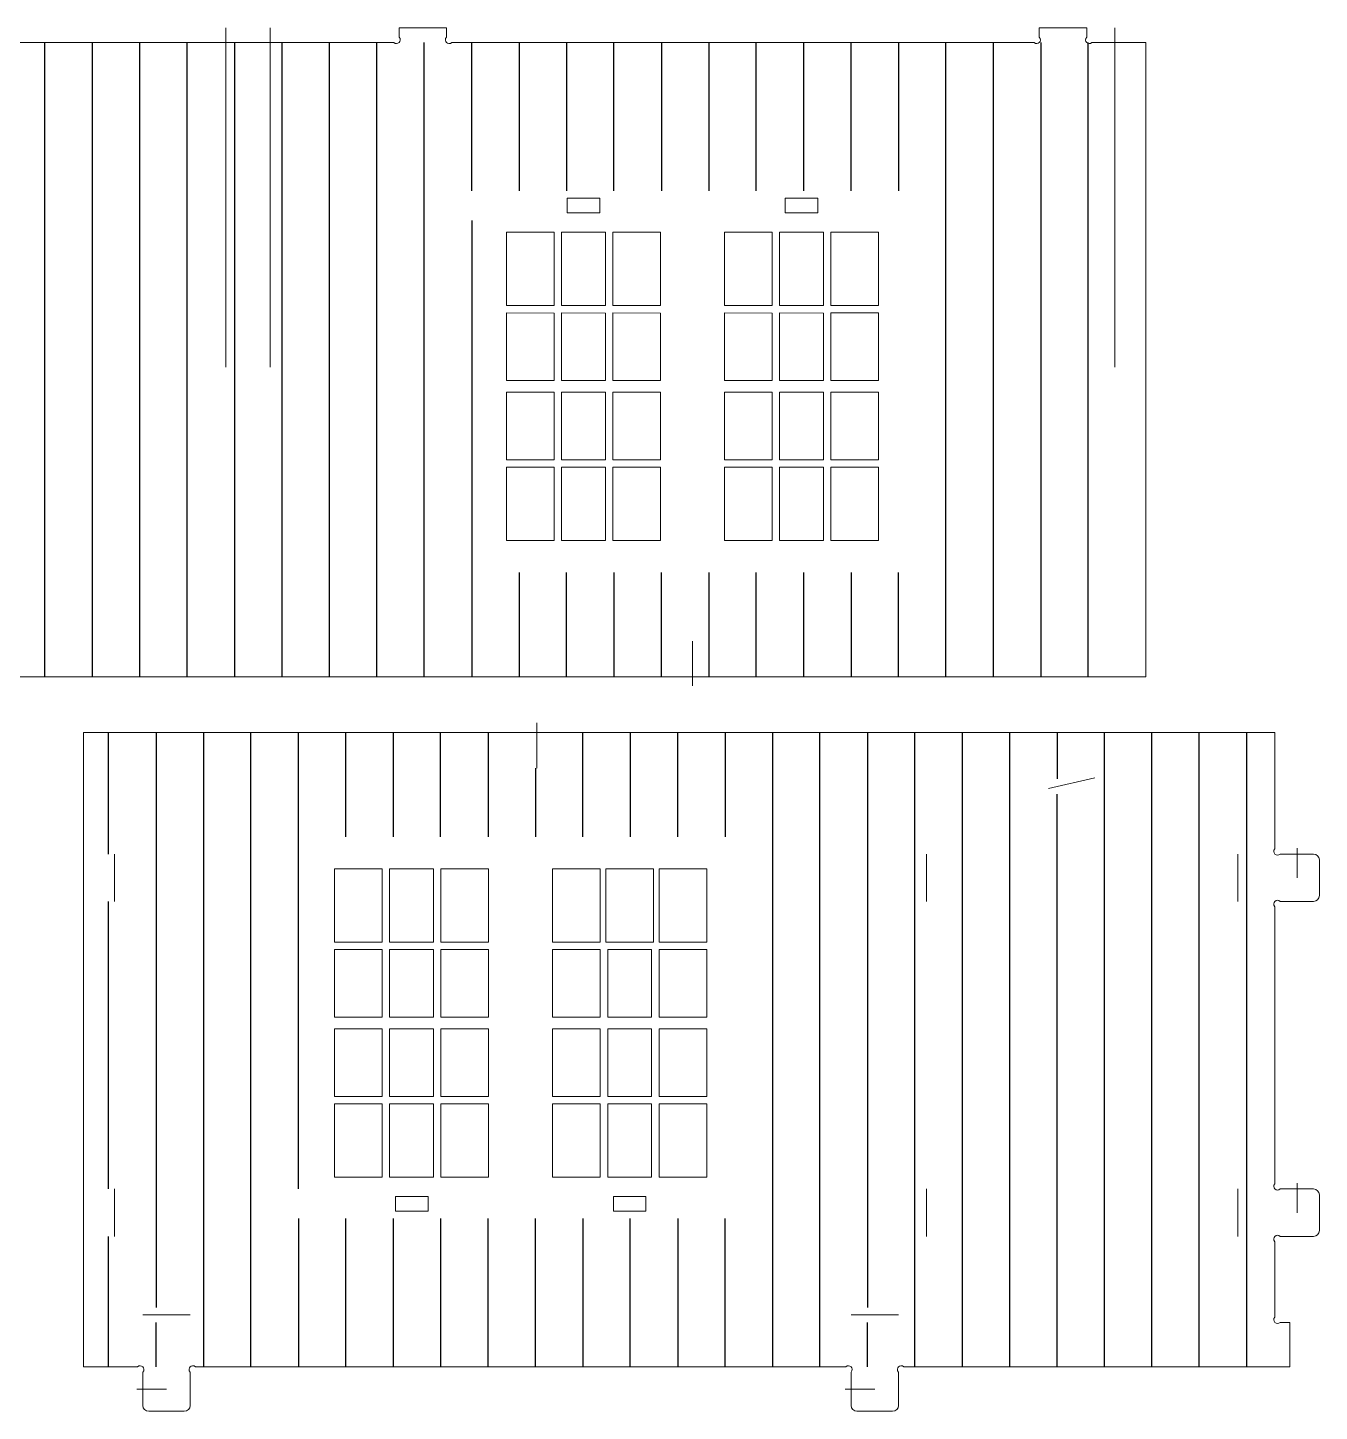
# Model space of a CAD drawing. Header units: millimetres. Extents: x -200 to 189, y -105 to 105.
# Drawn here: x -6.9 to 189.2, y -105.3 to 104.8 of the extents above; entities that cross this region are included whole.
import ezdxf

# ---------------------------------------------------------------- set-up
doc = ezdxf.new("R2010")
doc.units = ezdxf.units.MM
doc.header["$MEASUREMENT"] = 0
doc.layers.add('Capa 1', color=7, linetype='Continuous')

msp = doc.modelspace()

# ---------------------------------------------------------------- linework, layer by layer
at = {"layer": 'Capa 1', "color": 93, "lineweight": 18}
for points, knots in [([(-38.6862, 104.7527), (-38.6862, 104.7527), (-45.886, 104.7527), (-45.886, 104.7527), (-45.886, 104.7527), (-45.886, 104.7527), (-45.886, 103.2998), (-45.886, 103.2998), (-45.886, 103.2998), (-45.3548, 102.7683), (-46.1519, 101.9712), (-46.6831, 102.5026), (-46.6831, 102.5026), (-46.6831, 102.5026), (-135.0886, 102.5026), (-135.0886, 102.5026), (-135.0886, 102.5026), (-135.6204, 101.9712), (-136.4177, 102.7683), (-135.8862, 103.2998), (-135.8862, 103.2998), (-135.8862, 103.2998), (-135.8862, 104.7527), (-135.8862, 104.7527), (-135.8862, 104.7527), (-135.8862, 104.7527), (-143.086, 104.7527), (-143.086, 104.7527), (-143.086, 104.7527), (-143.086, 104.7527), (-143.086, 103.2998), (-143.086, 103.2998), (-143.086, 103.2998), (-142.5545, 102.7683), (-143.3519, 101.9712), (-143.8834, 102.5026), (-143.8834, 102.5026), (-146.6176, 102.5026), (-149.3518, 102.5026), (-152.086, 102.5026), (-152.086, 102.5026), (-152.086, 102.5026), (-152.086, 6.2025), (-152.086, 6.2025), (-152.086, 6.2025), (-47.086, 6.2025), (57.9139, 6.2025), (162.9139, 6.2025), (162.9139, 6.2025), (162.9139, 6.2025), (162.9139, 102.5026), (162.9139, 102.5026), (162.9139, 102.5026), (160.1797, 102.5026), (157.4455, 102.5026), (154.7113, 102.5026), (154.7113, 102.5026), (154.1798, 101.9712), (153.3824, 102.7683), (153.9137, 103.2998), (153.9137, 103.2998), (153.9137, 103.2998), (153.9137, 104.7527), (153.9137, 104.7527), (153.9137, 104.7527), (153.9137, 104.7527), (146.7139, 104.7527), (146.7139, 104.7527), (146.7139, 104.7527), (146.7139, 104.7527), (146.7139, 103.2998), (146.7139, 103.2998), (146.7139, 103.2998), (147.2457, 102.7683), (146.448, 101.9712), (145.9168, 102.5026), (145.9168, 102.5026), (145.9168, 102.5026), (57.5113, 102.5026), (57.5113, 102.5026), (57.5113, 102.5026), (56.9798, 101.9712), (56.1824, 102.7683), (56.7139, 103.2998), (56.7139, 103.2998), (56.7139, 103.2998), (56.7139, 104.7527), (56.7139, 104.7527), (56.7139, 104.7527), (56.7139, 104.7527), (49.5138, 104.7527), (49.5138, 104.7527), (49.5138, 104.7527), (49.5138, 104.7527), (49.5138, 103.2998), (49.5138, 103.2998), (49.5138, 103.2998), (50.0453, 102.7683), (49.2482, 101.9712), (48.7167, 102.5026), (48.7167, 102.5026), (19.8482, 102.5026), (-9.0204, 102.5026), (-37.8889, 102.5026), (-37.8889, 102.5026), (-38.4204, 101.9712), (-39.2175, 102.7683), (-38.6863, 103.2998), (-38.6863, 103.2998), (-38.6863, 103.2998), (-38.6862, 104.7527), (-38.6862, 104.7527)], [0, 0, 0, 0, 0.03448276, 0.03448276, 0.03448276, 0.03448276, 0.06896552, 0.06896552, 0.06896552, 0.06896552, 0.10344828, 0.10344828, 0.10344828, 0.10344828, 0.13793103, 0.13793103, 0.13793103, 0.13793103, 0.17241379, 0.17241379, 0.17241379, 0.17241379, 0.20689655, 0.20689655, 0.20689655, 0.20689655, 0.24137931, 0.24137931, 0.24137931, 0.24137931, 0.27586207, 0.27586207, 0.27586207, 0.27586207, 0.31034483, 0.31034483, 0.31034483, 0.31034483, 0.34482759, 0.34482759, 0.34482759, 0.34482759, 0.37931034, 0.37931034, 0.37931034, 0.37931034, 0.4137931, 0.4137931, 0.4137931, 0.4137931, 0.44827586, 0.44827586, 0.44827586, 0.44827586, 0.48275862, 0.48275862, 0.48275862, 0.48275862, 0.51724138, 0.51724138, 0.51724138, 0.51724138, 0.55172414, 0.55172414, 0.55172414, 0.55172414, 0.5862069, 0.5862069, 0.5862069, 0.5862069, 0.62068966, 0.62068966, 0.62068966, 0.62068966, 0.65517241, 0.65517241, 0.65517241, 0.65517241, 0.68965517, 0.68965517, 0.68965517, 0.68965517, 0.72413793, 0.72413793, 0.72413793, 0.72413793, 0.75862069, 0.75862069, 0.75862069, 0.75862069, 0.79310345, 0.79310345, 0.79310345, 0.79310345, 0.82758621, 0.82758621, 0.82758621, 0.82758621, 0.86206897, 0.86206897, 0.86206897, 0.86206897, 0.89655172, 0.89655172, 0.89655172, 0.89655172, 0.93103448, 0.93103448, 0.93103448, 0.93103448, 1, 1, 1, 1]), ([(189.2392, -26.9848), (189.2392, -27.4818), (188.8361, -27.8848), (188.339, -27.8848), (188.339, -27.8848), (188.339, -27.8848), (183.2863, -27.8847), (183.2863, -27.8847), (183.2863, -27.8847), (182.7548, -27.3533), (181.9574, -28.1506), (182.4892, -28.6821), (182.4892, -28.6821), (182.4892, -28.6821), (182.4892, -70.7377), (182.4892, -70.7377), (182.4892, -70.7377), (181.9574, -71.2691), (182.7548, -72.0663), (183.2863, -71.5348), (183.2863, -71.5348), (184.9705, -71.5348), (186.6547, -71.5348), (188.339, -71.5348), (188.339, -71.5348), (188.8361, -71.5348), (189.2392, -71.9377), (189.2392, -72.4348), (189.2392, -72.4348), (189.2392, -72.4348), (189.2392, -77.835), (189.2392, -77.835), (189.2392, -77.835), (189.2392, -78.3319), (188.8361, -78.7348), (188.339, -78.7348), (188.339, -78.7348), (188.339, -78.7348), (183.2863, -78.7348), (183.2863, -78.7348), (183.2863, -78.7348), (182.7548, -78.2034), (181.9574, -79.0005), (182.4892, -79.5322), (182.4892, -79.5322), (182.4892, -79.5322), (182.4892, -90.9877), (182.4892, -90.9877), (182.4892, -90.9877), (181.9574, -91.5191), (182.7548, -92.3164), (183.2863, -91.7849), (183.2863, -91.7849), (183.2863, -91.7849), (184.7389, -91.7849), (184.7389, -91.7849), (184.7389, -91.7849), (184.7389, -91.7849), (184.7389, -98.5349), (184.7389, -98.5349), (184.7389, -98.5349), (184.7389, -98.5349), (126.1363, -98.5349), (126.1363, -98.5349), (126.1363, -98.5349), (125.6048, -98.0035), (124.8074, -98.8006), (125.3392, -99.3321), (125.3392, -99.3321), (125.3392, -99.3321), (125.3392, -104.3848), (125.3392, -104.3848), (125.3392, -104.3848), (125.3392, -104.8819), (124.9361, -105.2849), (124.439, -105.2849), (124.439, -105.2849), (124.439, -105.2849), (119.0391, -105.2849), (119.0391, -105.2849), (119.0391, -105.2849), (118.542, -105.2849), (118.1389, -104.882), (118.1389, -104.3848), (118.1389, -104.3848), (118.1389, -102.7006), (118.1389, -101.0164), (118.1389, -99.3321), (118.1389, -99.3321), (118.6707, -98.8006), (117.8733, -98.0035), (117.3418, -98.5349), (117.3418, -98.5349), (117.3418, -98.5349), (18.5863, -98.5349), (18.5863, -98.5349), (18.5863, -98.5349), (18.0548, -98.0035), (17.2574, -98.8006), (17.7892, -99.3321), (17.7892, -99.3321), (17.7892, -99.3321), (17.7892, -104.3848), (17.7892, -104.3848), (17.7892, -104.3848), (17.7892, -104.8819), (17.3861, -105.2849), (16.889, -105.2849), (16.889, -105.2849), (16.889, -105.2849), (11.4891, -105.2849), (11.4891, -105.2849), (11.4891, -105.2849), (10.992, -105.2849), (10.5889, -104.882), (10.5889, -104.3848), (10.5889, -104.3848), (10.5889, -102.7006), (10.5889, -101.0164), (10.5889, -99.3321), (10.5889, -99.3321), (11.1207, -98.8006), (10.3233, -98.0035), (9.7918, -98.5349), (9.7918, -98.5349), (9.7918, -98.5349), (1.5891, -98.5349), (1.5891, -98.5349), (1.5891, -98.5349), (1.5891, -98.5349), (1.5891, -2.2347), (1.5891, -2.2347), (1.5891, -2.2347), (61.8891, -2.2347), (122.1891, -2.2347), (182.4892, -2.2347), (182.4892, -2.2347), (182.4892, -2.2347), (182.4892, -19.8875), (182.4892, -19.8875), (182.4892, -19.8875), (181.9574, -20.419), (182.7548, -21.2162), (183.2863, -20.6847), (183.2863, -20.6847), (184.9705, -20.6847), (186.6547, -20.6847), (188.339, -20.6847), (188.339, -20.6847), (188.8361, -20.6847), (189.2392, -21.0876), (189.2392, -21.5847), (189.2392, -21.5847), (189.2392, -21.5847), (189.2392, -26.9848), (189.2392, -26.9848)], [0, 0, 0, 0, 0.025, 0.025, 0.025, 0.025, 0.05, 0.05, 0.05, 0.05, 0.075, 0.075, 0.075, 0.075, 0.1, 0.1, 0.1, 0.1, 0.125, 0.125, 0.125, 0.125, 0.15, 0.15, 0.15, 0.15, 0.175, 0.175, 0.175, 0.175, 0.2, 0.2, 0.2, 0.2, 0.225, 0.225, 0.225, 0.225, 0.25, 0.25, 0.25, 0.25, 0.275, 0.275, 0.275, 0.275, 0.3, 0.3, 0.3, 0.3, 0.325, 0.325, 0.325, 0.325, 0.35, 0.35, 0.35, 0.35, 0.375, 0.375, 0.375, 0.375, 0.4, 0.4, 0.4, 0.4, 0.425, 0.425, 0.425, 0.425, 0.45, 0.45, 0.45, 0.45, 0.475, 0.475, 0.475, 0.475, 0.5, 0.5, 0.5, 0.5, 0.525, 0.525, 0.525, 0.525, 0.55, 0.55, 0.55, 0.55, 0.575, 0.575, 0.575, 0.575, 0.6, 0.6, 0.6, 0.6, 0.625, 0.625, 0.625, 0.625, 0.65, 0.65, 0.65, 0.65, 0.675, 0.675, 0.675, 0.675, 0.7, 0.7, 0.7, 0.7, 0.725, 0.725, 0.725, 0.725, 0.75, 0.75, 0.75, 0.75, 0.775, 0.775, 0.775, 0.775, 0.8, 0.8, 0.8, 0.8, 0.825, 0.825, 0.825, 0.825, 0.85, 0.85, 0.85, 0.85, 0.875, 0.875, 0.875, 0.875, 0.9, 0.9, 0.9, 0.9, 0.925, 0.925, 0.925, 0.925, 0.95, 0.95, 0.95, 0.95, 1, 1, 1, 1])]:
    msp.add_open_spline(points, degree=3, knots=knots, dxfattribs=at)
at = {"layer": 'Capa 1', "color": 133, "lineweight": 18}
for points in [[(23.1887, 104.7527), (23.1887, 104.7527), (23.1887, 53.2277), (23.1887, 53.2277)], [(29.9387, 104.7527), (29.9387, 104.7527), (29.9387, 53.2277), (29.9387, 53.2277)], [(158.189, 53.2277), (158.189, 53.2277), (158.189, 104.7527), (158.189, 104.7527)], [(94.064, 11.6026), (94.064, 11.6026), (94.064, 4.8526), (94.064, 4.8526)], [(70.4391, -7.6348), (70.4391, -7.6348), (70.4391, -0.7752), (70.4391, -0.7752)], [(148.127, -10.7564), (148.127, -10.7564), (155.1348, -9.1041), (155.1348, -9.1041)], [(6.314, -27.8847), (6.314, -27.8847), (6.314, -20.6848), (6.314, -20.6848)], [(129.614, -27.8847), (129.614, -27.8847), (129.614, -20.6848), (129.614, -20.6848)], [(176.864, -27.8847), (176.864, -27.8847), (176.864, -20.6848), (176.864, -20.6848)], [(185.8641, -24.2848), (185.8641, -24.2848), (185.8641, -19.7848), (185.8641, -19.7848)], [(185.8641, -75.1348), (185.8641, -75.1348), (185.8641, -70.6348), (185.8641, -70.6348)], [(6.314, -78.7347), (6.314, -78.7347), (6.314, -71.5348), (6.314, -71.5348)], [(129.614, -78.7347), (129.614, -78.7347), (129.614, -71.5348), (129.614, -71.5348)], [(176.864, -78.7347), (176.864, -78.7347), (176.864, -71.5348), (176.864, -71.5348)], [(17.7892, -90.6598), (17.7892, -90.6598), (10.5888, -90.6598), (10.5888, -90.6598)], [(125.3392, -90.6598), (125.3392, -90.6598), (118.1389, -90.6598), (118.1389, -90.6598)], [(9.6891, -101.9098), (9.6891, -101.9098), (14.1892, -101.9098), (14.1892, -101.9098)], [(117.2389, -101.9098), (117.2389, -101.9098), (121.7389, -101.9098), (121.7389, -101.9098)]]:
    msp.add_open_spline(points, degree=3, dxfattribs=at)
at = {"layer": 'Capa 1', "lineweight": 25}
for points in [[(-4.2612, 6.2026), (-4.2612, 6.2026), (-4.2612, 102.5026), (-4.2612, 102.5026)], [(2.9392, 6.2026), (2.9392, 6.2026), (2.9392, 102.5026), (2.9392, 102.5026)], [(10.139, 6.2026), (10.139, 6.2026), (10.139, 102.5026), (10.139, 102.5026)], [(17.3388, 6.2026), (17.3388, 6.2026), (17.3388, 102.5026), (17.3388, 102.5026)], [(24.5389, 102.5026), (24.5389, 102.5026), (24.5389, 6.2025), (24.5389, 6.2025)], [(31.7387, 6.2026), (31.7387, 6.2026), (31.7387, 102.5026), (31.7387, 102.5026)], [(38.939, 6.2026), (38.939, 6.2026), (38.939, 102.5026), (38.939, 102.5026)], [(46.1389, 6.2026), (46.1389, 6.2026), (46.1389, 102.5026), (46.1389, 102.5026)], [(53.3387, 6.2026), (53.3387, 6.2026), (53.3387, 102.5026), (53.3387, 102.5026)], [(60.539, 80.0026), (60.539, 80.0026), (60.539, 102.5026), (60.539, 102.5026)], [(67.7389, 102.5026), (67.7389, 102.5026), (67.7389, 80.0025), (67.7389, 80.0025)], [(74.9392, 102.5026), (74.9392, 102.5026), (74.9392, 80.0025), (74.9392, 80.0025)], [(82.139, 80.0026), (82.139, 80.0026), (82.139, 102.5026), (82.139, 102.5026)], [(89.3388, 102.5026), (89.3388, 102.5026), (89.3388, 80.0025), (89.3388, 80.0025)], [(96.5392, 102.5026), (96.5392, 102.5026), (96.5392, 80.0025), (96.5392, 80.0025)], [(103.739, 80.0026), (103.739, 80.0026), (103.739, 102.5026), (103.739, 102.5026)], [(110.9391, 102.5026), (110.9391, 102.5026), (110.9391, 80.0025), (110.9391, 80.0025)], [(118.1389, 80.0026), (118.1389, 80.0026), (118.1389, 102.5026), (118.1389, 102.5026)], [(125.3387, 102.5026), (125.3387, 102.5026), (125.3387, 80.0025), (125.3387, 80.0025)], [(132.5388, 6.2026), (132.5388, 6.2026), (132.5388, 102.5026), (132.5388, 102.5026)], [(139.7389, 102.5026), (139.7389, 102.5026), (139.7389, 6.2025), (139.7389, 6.2025)], [(146.9389, 102.5026), (146.9389, 102.5026), (146.9389, 6.2025), (146.9389, 6.2025)], [(154.139, 6.2026), (154.139, 6.2026), (154.139, 102.5026), (154.139, 102.5026)], [(60.539, 75.5026), (60.539, 75.5026), (60.539, 6.2026), (60.539, 6.2026)], [(67.7389, 22.0425), (67.7389, 22.0425), (67.7389, 6.2025), (67.7389, 6.2025)], [(74.9392, 6.2026), (74.9392, 6.2026), (74.9392, 22.0426), (74.9392, 22.0426)], [(82.139, 22.0425), (82.139, 22.0425), (82.139, 6.2025), (82.139, 6.2025)], [(89.3388, 6.2026), (89.3388, 6.2026), (89.3388, 22.0426), (89.3388, 22.0426)], [(96.5392, 22.0425), (96.5392, 22.0425), (96.5392, 6.2025), (96.5392, 6.2025)], [(103.739, 6.2026), (103.739, 6.2026), (103.739, 22.0426), (103.739, 22.0426)], [(110.9391, 22.0425), (110.9391, 22.0425), (110.9391, 6.2025), (110.9391, 6.2025)], [(118.1389, 22.0425), (118.1389, 22.0425), (118.1389, 6.2025), (118.1389, 6.2025)], [(125.3387, 6.2026), (125.3387, 6.2026), (125.3387, 22.0426), (125.3387, 22.0426)], [(5.414, -20.6848), (5.414, -20.6848), (5.414, -2.2348), (5.414, -2.2348)], [(12.614, -2.2347), (12.614, -2.2347), (12.614, -89.5347), (12.614, -89.5347)], [(19.8141, -2.2347), (19.8141, -2.2347), (19.8141, -98.5348), (19.8141, -98.5348)], [(27.0142, -98.5348), (27.0142, -98.5348), (27.0142, -2.2347), (27.0142, -2.2347)], [(34.214, -71.5348), (34.214, -71.5348), (34.214, -2.2347), (34.214, -2.2347)], [(41.4138, -18.0747), (41.4138, -18.0747), (41.4138, -2.2347), (41.4138, -2.2347)], [(48.6139, -2.2347), (48.6139, -2.2347), (48.6139, -18.0747), (48.6139, -18.0747)], [(55.814, -18.0747), (55.814, -18.0747), (55.814, -2.2347), (55.814, -2.2347)], [(63.0141, -2.2347), (63.0141, -2.2347), (63.0141, -18.0747), (63.0141, -18.0747)], [(77.414, -18.0747), (77.414, -18.0747), (77.414, -2.2347), (77.414, -2.2347)], [(84.614, -2.2347), (84.614, -2.2347), (84.614, -18.0747), (84.614, -18.0747)], [(91.8139, -18.0747), (91.8139, -18.0747), (91.8139, -2.2347), (91.8139, -2.2347)], [(99.014, -2.2347), (99.014, -2.2347), (99.014, -18.0747), (99.014, -18.0747)], [(106.214, -2.2347), (106.214, -2.2347), (106.214, -98.5348), (106.214, -98.5348)], [(113.4139, -98.5348), (113.4139, -98.5348), (113.4139, -2.2347), (113.4139, -2.2347)], [(120.6142, -2.2347), (120.6142, -2.2347), (120.6142, -89.5347), (120.6142, -89.5347)], [(127.814, -98.5348), (127.814, -98.5348), (127.814, -2.2347), (127.814, -2.2347)], [(135.0141, -2.2347), (135.0141, -2.2347), (135.0141, -98.5348), (135.0141, -98.5348)], [(142.2139, -2.2347), (142.2139, -2.2347), (142.2139, -98.5348), (142.2139, -98.5348)], [(149.414, -2.2347), (149.414, -2.2347), (149.414, -9.2969), (149.414, -9.2969)], [(156.614, -98.5348), (156.614, -98.5348), (156.614, -2.2347), (156.614, -2.2347)], [(163.8139, -98.5348), (163.8139, -98.5348), (163.8139, -2.2347), (163.8139, -2.2347)], [(171.0142, -98.5348), (171.0142, -98.5348), (171.0142, -2.2347), (171.0142, -2.2347)], [(178.214, -98.5348), (178.214, -98.5348), (178.214, -2.2347), (178.214, -2.2347)], [(70.2141, -7.6348), (70.2141, -7.6348), (70.2141, -18.0747), (70.2141, -18.0747)], [(149.414, -98.5348), (149.414, -98.5348), (149.414, -11.6087), (149.414, -11.6087)], [(5.414, -71.5348), (5.414, -71.5348), (5.414, -27.8847), (5.414, -27.8847)], [(34.214, -76.0348), (34.214, -76.0348), (34.214, -98.5349), (34.214, -98.5349)], [(41.4138, -98.5348), (41.4138, -98.5348), (41.4138, -76.0347), (41.4138, -76.0347)], [(48.6139, -76.0348), (48.6139, -76.0348), (48.6139, -98.5349), (48.6139, -98.5349)], [(55.814, -76.0348), (55.814, -76.0348), (55.814, -98.5349), (55.814, -98.5349)], [(63.0141, -98.5348), (63.0141, -98.5348), (63.0141, -76.0347), (63.0141, -76.0347)], [(70.2141, -98.5348), (70.2141, -98.5348), (70.2141, -76.0347), (70.2141, -76.0347)], [(77.414, -76.0348), (77.414, -76.0348), (77.414, -98.5349), (77.414, -98.5349)], [(84.614, -98.5348), (84.614, -98.5348), (84.614, -76.0347), (84.614, -76.0347)], [(91.8139, -76.0348), (91.8139, -76.0348), (91.8139, -98.5349), (91.8139, -98.5349)], [(99.014, -98.5348), (99.014, -98.5348), (99.014, -76.0347), (99.014, -76.0347)], [(5.414, -98.5348), (5.414, -98.5348), (5.414, -78.7347), (5.414, -78.7347)], [(12.614, -98.5348), (12.614, -98.5348), (12.614, -91.7848), (12.614, -91.7848)], [(120.6142, -98.5348), (120.6142, -98.5348), (120.6142, -91.7848), (120.6142, -91.7848)]]:
    msp.add_open_spline(points, degree=3, dxfattribs=at)
at = {"layer": 'Capa 1', "color": 133, "lineweight": 18}
for points in [[(75.0288, 78.8775), (75.0288, 78.8775), (75.0288, 76.6276), (75.0288, 76.6276), (75.0288, 76.6276), (75.0288, 76.6276), (79.9789, 76.6276), (79.9789, 76.6276), (79.9789, 76.6276), (79.9789, 76.6276), (79.9789, 78.8775), (79.9789, 78.8775), (79.9789, 78.8775), (79.9789, 78.8775), (75.0288, 78.8775), (75.0288, 78.8775)], [(113.099, 76.6276), (113.099, 76.6276), (113.099, 78.8775), (113.099, 78.8775), (113.099, 78.8775), (113.099, 78.8775), (108.149, 78.8775), (108.149, 78.8775), (108.149, 78.8775), (108.149, 78.8775), (108.149, 76.6276), (108.149, 76.6276), (108.149, 76.6276), (108.149, 76.6276), (113.099, 76.6276), (113.099, 76.6276)], [(48.9784, -72.6598), (48.9784, -72.6598), (48.9784, -74.9097), (48.9784, -74.9097), (48.9784, -74.9097), (48.9784, -74.9097), (53.9284, -74.9098), (53.9284, -74.9098), (53.9284, -74.9098), (53.9284, -74.9098), (53.9284, -72.6599), (53.9284, -72.6599), (53.9284, -72.6599), (53.9284, -72.6599), (48.9784, -72.6598), (48.9784, -72.6598)], [(82.049, -72.6598), (82.049, -72.6598), (82.049, -74.9097), (82.049, -74.9097), (82.049, -74.9097), (82.049, -74.9097), (86.999, -74.9098), (86.999, -74.9098), (86.999, -74.9098), (86.999, -74.9098), (86.999, -72.6599), (86.999, -72.6599), (86.999, -72.6599), (86.999, -72.6599), (82.049, -72.6598), (82.049, -72.6598)]]:
    msp.add_open_spline(points, degree=3, knots=[0, 0, 0, 0, 0.2, 0.2, 0.2, 0.2, 0.4, 0.4, 0.4, 0.4, 0.6, 0.6, 0.6, 0.6, 1, 1, 1, 1], dxfattribs=at)
at = {"layer": 'Capa 1', "color": 240, "lineweight": 18}
for points in [[(65.8116, 73.7026), (65.8075, 73.7026), (65.8041, 73.6992), (65.8041, 73.6951), (65.8041, 73.6951), (65.8041, 73.6951), (65.8041, 62.5727), (65.8041, 62.5727), (65.8041, 62.5727), (65.8041, 62.5686), (65.8075, 62.5652), (65.8116, 62.5652), (65.8116, 62.5652), (65.8116, 62.5652), (73.0341, 62.5651), (73.0341, 62.5651), (73.0341, 62.5651), (73.0382, 62.5651), (73.0416, 62.5685), (73.0416, 62.5726), (73.0416, 62.5726), (73.0416, 62.5726), (73.0416, 73.695), (73.0416, 73.695), (73.0416, 73.695), (73.0416, 73.6991), (73.0382, 73.7025), (73.0341, 73.7025), (73.0341, 73.7025), (73.0341, 73.7025), (65.8116, 73.7026), (65.8116, 73.7026)], [(80.8414, 73.6951), (80.8414, 73.6992), (80.838, 73.7026), (80.8339, 73.7026), (80.8339, 73.7026), (80.8339, 73.7026), (74.1739, 73.7026), (74.1739, 73.7026), (74.1739, 73.7026), (74.1698, 73.7026), (74.1664, 73.6992), (74.1664, 73.6951), (74.1664, 73.6951), (74.1664, 73.6951), (74.1664, 62.5727), (74.1664, 62.5727), (74.1664, 62.5727), (74.1664, 62.5686), (74.1698, 62.5652), (74.1739, 62.5652), (74.1739, 62.5652), (74.1739, 62.5652), (80.8339, 62.5651), (80.8339, 62.5651), (80.8339, 62.5651), (80.838, 62.5651), (80.8414, 62.5685), (80.8414, 62.5726), (80.8414, 62.5726), (80.8414, 62.5726), (80.8414, 73.6951), (80.8414, 73.6951)], [(89.204, 73.6951), (89.204, 73.6992), (89.2006, 73.7026), (89.1965, 73.7026), (89.1965, 73.7026), (89.1965, 73.7026), (81.9739, 73.7026), (81.9739, 73.7026), (81.9739, 73.7026), (81.9698, 73.7026), (81.9664, 73.6992), (81.9664, 73.6951), (81.9664, 73.6951), (81.9664, 73.6951), (81.9664, 62.5727), (81.9664, 62.5727), (81.9664, 62.5727), (81.9664, 62.5686), (81.9698, 62.5652), (81.9739, 62.5652), (81.9739, 62.5652), (81.9739, 62.5652), (89.1964, 62.5651), (89.1964, 62.5651), (89.1964, 62.5651), (89.2005, 62.5651), (89.2039, 62.5685), (89.2039, 62.5726), (89.2039, 62.5726), (89.2039, 62.5726), (89.204, 73.6951), (89.204, 73.6951)], [(98.9238, 62.5726), (98.9238, 62.5685), (98.9272, 62.5651), (98.9313, 62.5651), (98.9313, 62.5651), (98.9313, 62.5651), (106.154, 62.5651), (106.154, 62.5651), (106.154, 62.5651), (106.1581, 62.5651), (106.1615, 62.5685), (106.1615, 62.5726), (106.1615, 62.5726), (106.1615, 62.5726), (106.1615, 73.695), (106.1615, 73.695), (106.1615, 73.695), (106.1615, 73.6991), (106.1581, 73.7025), (106.154, 73.7025), (106.154, 73.7025), (106.154, 73.7025), (98.9313, 73.7026), (98.9313, 73.7026), (98.9313, 73.7026), (98.9272, 73.7026), (98.9238, 73.6992), (98.9238, 73.6951), (98.9238, 73.6951), (98.9238, 73.6951), (98.9238, 62.5726), (98.9238, 62.5726)], [(107.2866, 62.5726), (107.2866, 62.5685), (107.29, 62.5651), (107.2941, 62.5651), (107.2941, 62.5651), (107.2941, 62.5651), (113.9538, 62.5651), (113.9538, 62.5651), (113.9538, 62.5651), (113.9579, 62.5651), (113.9613, 62.5685), (113.9613, 62.5726), (113.9613, 62.5726), (113.9613, 62.5726), (113.9613, 73.695), (113.9613, 73.695), (113.9613, 73.695), (113.9613, 73.6991), (113.9579, 73.7025), (113.9538, 73.7025), (113.9538, 73.7025), (113.9538, 73.7025), (107.2941, 73.7026), (107.2941, 73.7026), (107.2941, 73.7026), (107.29, 73.7026), (107.2866, 73.6992), (107.2866, 73.6951), (107.2866, 73.6951), (107.2866, 73.6951), (107.2866, 62.5726), (107.2866, 62.5726)], [(115.0941, 73.7026), (115.09, 73.7026), (115.0866, 73.6992), (115.0866, 73.6951), (115.0866, 73.6951), (115.0866, 73.6951), (115.0866, 62.5727), (115.0866, 62.5727), (115.0866, 62.5727), (115.0866, 62.5686), (115.09, 62.5652), (115.0941, 62.5652), (115.0941, 62.5652), (115.0941, 62.5652), (122.3166, 62.5651), (122.3166, 62.5651), (122.3166, 62.5651), (122.3207, 62.5651), (122.3241, 62.5685), (122.3241, 62.5726), (122.3241, 62.5726), (122.3241, 62.5726), (122.3241, 73.695), (122.3241, 73.695), (122.3241, 73.695), (122.3241, 73.6991), (122.3207, 73.7025), (122.3166, 73.7025), (122.3166, 73.7025), (122.3166, 73.7025), (115.0941, 73.7026), (115.0941, 73.7026)], [(65.8041, 51.21), (65.8041, 51.2059), (65.8075, 51.2025), (65.8116, 51.2025), (65.8116, 51.2025), (65.8116, 51.2025), (73.0341, 51.2025), (73.0341, 51.2025), (73.0341, 51.2025), (73.0382, 51.2025), (73.0416, 51.2059), (73.0416, 51.21), (73.0416, 51.21), (73.0416, 51.21), (73.0416, 61.4327), (73.0416, 61.4327), (73.0416, 61.4327), (73.0416, 61.4368), (73.0382, 61.4402), (73.0341, 61.4402), (73.0341, 61.4402), (73.0341, 61.4402), (65.8116, 61.4403), (65.8116, 61.4403), (65.8116, 61.4403), (65.8075, 61.4403), (65.8041, 61.4369), (65.8041, 61.4328), (65.8041, 61.4328), (65.8041, 61.4328), (65.8041, 51.21), (65.8041, 51.21)], [(80.8339, 51.2025), (80.838, 51.2025), (80.8414, 51.2059), (80.8414, 51.21), (80.8414, 51.21), (80.8414, 51.21), (80.8414, 61.4327), (80.8414, 61.4327), (80.8414, 61.4327), (80.8414, 61.4368), (80.838, 61.4402), (80.8339, 61.4402), (80.8339, 61.4402), (80.8339, 61.4402), (74.1738, 61.4403), (74.1738, 61.4403), (74.1738, 61.4403), (74.1697, 61.4403), (74.1663, 61.4369), (74.1663, 61.4328), (74.1663, 61.4328), (74.1663, 61.4328), (74.1663, 51.2101), (74.1663, 51.2101), (74.1663, 51.2101), (74.1663, 51.206), (74.1697, 51.2026), (74.1738, 51.2026), (74.1738, 51.2026), (74.1738, 51.2026), (80.8339, 51.2025), (80.8339, 51.2025)], [(89.1964, 51.2025), (89.2005, 51.2025), (89.2039, 51.2059), (89.2039, 51.21), (89.2039, 51.21), (89.2039, 51.21), (89.2039, 61.4327), (89.2039, 61.4327), (89.2039, 61.4327), (89.2039, 61.4368), (89.2005, 61.4402), (89.1964, 61.4402), (89.1964, 61.4402), (89.1964, 61.4402), (81.9739, 61.4403), (81.9739, 61.4403), (81.9739, 61.4403), (81.9698, 61.4403), (81.9664, 61.4369), (81.9664, 61.4328), (81.9664, 61.4328), (81.9664, 61.4328), (81.9664, 51.2101), (81.9664, 51.2101), (81.9664, 51.2101), (81.9664, 51.206), (81.9698, 51.2026), (81.9739, 51.2026), (81.9739, 51.2026), (81.9739, 51.2026), (89.1964, 51.2025), (89.1964, 51.2025)], [(106.1541, 51.2025), (106.1582, 51.2025), (106.1616, 51.2059), (106.1616, 51.21), (106.1616, 51.21), (106.1616, 51.21), (106.1616, 61.4327), (106.1616, 61.4327), (106.1616, 61.4327), (106.1616, 61.4368), (106.1582, 61.4402), (106.1541, 61.4402), (106.1541, 61.4402), (106.1541, 61.4402), (98.9313, 61.4403), (98.9313, 61.4403), (98.9313, 61.4403), (98.9272, 61.4403), (98.9238, 61.4369), (98.9238, 61.4328), (98.9238, 61.4328), (98.9238, 61.4328), (98.9238, 51.2101), (98.9238, 51.2101), (98.9238, 51.2101), (98.9238, 51.206), (98.9272, 51.2026), (98.9313, 51.2026), (98.9313, 51.2026), (98.9313, 51.2026), (106.1541, 51.2025), (106.1541, 51.2025)], [(113.9538, 51.2025), (113.9579, 51.2025), (113.9613, 51.2059), (113.9613, 51.21), (113.9613, 51.21), (113.9613, 51.21), (113.9613, 61.4327), (113.9613, 61.4327), (113.9613, 61.4327), (113.9613, 61.4368), (113.9579, 61.4402), (113.9538, 61.4402), (113.9538, 61.4402), (113.9538, 61.4402), (107.2941, 61.4403), (107.2941, 61.4403), (107.2941, 61.4403), (107.29, 61.4403), (107.2866, 61.4369), (107.2866, 61.4328), (107.2866, 61.4328), (107.2866, 61.4328), (107.2866, 51.2101), (107.2866, 51.2101), (107.2866, 51.2101), (107.2866, 51.206), (107.29, 51.2026), (107.2941, 51.2026), (107.2941, 51.2026), (107.2941, 51.2026), (113.9538, 51.2025), (113.9538, 51.2025)], [(122.3242, 61.4328), (122.3242, 61.4369), (122.3208, 61.4403), (122.3167, 61.4403), (122.3167, 61.4403), (122.3167, 61.4403), (115.0941, 61.4403), (115.0941, 61.4403), (115.0941, 61.4403), (115.09, 61.4403), (115.0866, 61.4369), (115.0866, 61.4328), (115.0866, 61.4328), (115.0866, 61.4328), (115.0866, 51.2101), (115.0866, 51.2101), (115.0866, 51.2101), (115.0866, 51.206), (115.09, 51.2026), (115.0941, 51.2026), (115.0941, 51.2026), (115.0941, 51.2026), (122.3166, 51.2025), (122.3166, 51.2025), (122.3166, 51.2025), (122.3207, 51.2025), (122.3241, 51.2059), (122.3241, 51.21), (122.3241, 51.21), (122.3241, 51.21), (122.3242, 61.4328), (122.3242, 61.4328)], [(65.8116, 49.4026), (65.8075, 49.4026), (65.8041, 49.3992), (65.8041, 49.3951), (65.8041, 49.3951), (65.8041, 49.3951), (65.8041, 39.1726), (65.8041, 39.1726), (65.8041, 39.1726), (65.8041, 39.1685), (65.8075, 39.1651), (65.8116, 39.1651), (65.8116, 39.1651), (65.8116, 39.1651), (73.0341, 39.1651), (73.0341, 39.1651), (73.0341, 39.1651), (73.0382, 39.1651), (73.0416, 39.1685), (73.0416, 39.1726), (73.0416, 39.1726), (73.0416, 39.1726), (73.0416, 49.3951), (73.0416, 49.3951), (73.0416, 49.3951), (73.0416, 49.3992), (73.0382, 49.4026), (73.0341, 49.4026), (73.0341, 49.4026), (73.0341, 49.4026), (65.8116, 49.4026), (65.8116, 49.4026)], [(74.1664, 39.1726), (74.1664, 39.1685), (74.1698, 39.1651), (74.1739, 39.1651), (74.1739, 39.1651), (74.1739, 39.1651), (80.8339, 39.1651), (80.8339, 39.1651), (80.8339, 39.1651), (80.838, 39.1651), (80.8414, 39.1685), (80.8414, 39.1726), (80.8414, 39.1726), (80.8414, 39.1726), (80.8414, 49.3951), (80.8414, 49.3951), (80.8414, 49.3951), (80.8414, 49.3992), (80.838, 49.4026), (80.8339, 49.4026), (80.8339, 49.4026), (80.8339, 49.4026), (74.1738, 49.4026), (74.1738, 49.4026), (74.1738, 49.4026), (74.1697, 49.4026), (74.1663, 49.3992), (74.1663, 49.3951), (74.1663, 49.3951), (74.1663, 49.3951), (74.1664, 39.1726), (74.1664, 39.1726)], [(81.9664, 39.1726), (81.9664, 39.1685), (81.9698, 39.1651), (81.9739, 39.1651), (81.9739, 39.1651), (81.9739, 39.1651), (89.1964, 39.1651), (89.1964, 39.1651), (89.1964, 39.1651), (89.2005, 39.1651), (89.2039, 39.1685), (89.2039, 39.1726), (89.2039, 39.1726), (89.2039, 39.1726), (89.2039, 49.3951), (89.2039, 49.3951), (89.2039, 49.3951), (89.2039, 49.3992), (89.2005, 49.4026), (89.1964, 49.4026), (89.1964, 49.4026), (89.1964, 49.4026), (81.9739, 49.4026), (81.9739, 49.4026), (81.9739, 49.4026), (81.9698, 49.4026), (81.9664, 49.3992), (81.9664, 49.3951), (81.9664, 49.3951), (81.9664, 49.3951), (81.9664, 39.1726), (81.9664, 39.1726)], [(106.1616, 49.3951), (106.1616, 49.3992), (106.1582, 49.4026), (106.1541, 49.4026), (106.1541, 49.4026), (106.1541, 49.4026), (98.9313, 49.4026), (98.9313, 49.4026), (98.9313, 49.4026), (98.9272, 49.4026), (98.9238, 49.3992), (98.9238, 49.3951), (98.9238, 49.3951), (98.9238, 49.3951), (98.9238, 39.1726), (98.9238, 39.1726), (98.9238, 39.1726), (98.9238, 39.1685), (98.9272, 39.1651), (98.9313, 39.1651), (98.9313, 39.1651), (98.9313, 39.1651), (106.1541, 39.1651), (106.1541, 39.1651), (106.1541, 39.1651), (106.1582, 39.1651), (106.1616, 39.1685), (106.1616, 39.1726), (106.1616, 39.1726), (106.1616, 39.1726), (106.1616, 49.3951), (106.1616, 49.3951)], [(113.9614, 49.3951), (113.9614, 49.3992), (113.958, 49.4026), (113.9539, 49.4026), (113.9539, 49.4026), (113.9539, 49.4026), (107.2941, 49.4026), (107.2941, 49.4026), (107.2941, 49.4026), (107.29, 49.4026), (107.2866, 49.3992), (107.2866, 49.3951), (107.2866, 49.3951), (107.2866, 49.3951), (107.2866, 39.1726), (107.2866, 39.1726), (107.2866, 39.1726), (107.2866, 39.1685), (107.29, 39.1651), (107.2941, 39.1651), (107.2941, 39.1651), (107.2941, 39.1651), (113.9538, 39.1651), (113.9538, 39.1651), (113.9538, 39.1651), (113.9579, 39.1651), (113.9613, 39.1685), (113.9613, 39.1726), (113.9613, 39.1726), (113.9613, 39.1726), (113.9614, 49.3951), (113.9614, 49.3951)], [(115.0941, 49.4026), (115.09, 49.4026), (115.0866, 49.3992), (115.0866, 49.3951), (115.0866, 49.3951), (115.0866, 49.3951), (115.0866, 39.1726), (115.0866, 39.1726), (115.0866, 39.1726), (115.0866, 39.1685), (115.09, 39.1651), (115.0941, 39.1651), (115.0941, 39.1651), (115.0941, 39.1651), (122.3166, 39.1651), (122.3166, 39.1651), (122.3166, 39.1651), (122.3207, 39.1651), (122.3241, 39.1685), (122.3241, 39.1726), (122.3241, 39.1726), (122.3241, 39.1726), (122.3241, 49.3951), (122.3241, 49.3951), (122.3241, 49.3951), (122.3241, 49.3992), (122.3207, 49.4026), (122.3166, 49.4026), (122.3166, 49.4026), (122.3166, 49.4026), (115.0941, 49.4026), (115.0941, 49.4026)], [(65.8041, 26.9102), (65.8041, 26.9061), (65.8075, 26.9027), (65.8116, 26.9027), (65.8116, 26.9027), (65.8116, 26.9027), (73.0341, 26.9027), (73.0341, 26.9027), (73.0341, 26.9027), (73.0382, 26.9027), (73.0416, 26.9061), (73.0416, 26.9102), (73.0416, 26.9102), (73.0416, 26.9102), (73.0416, 38.0328), (73.0416, 38.0328), (73.0416, 38.0328), (73.0416, 38.0369), (73.0382, 38.0403), (73.0341, 38.0403), (73.0341, 38.0403), (73.0341, 38.0403), (65.8116, 38.0403), (65.8116, 38.0403), (65.8116, 38.0403), (65.8075, 38.0403), (65.8041, 38.0369), (65.8041, 38.0328), (65.8041, 38.0328), (65.8041, 38.0328), (65.8041, 26.9102), (65.8041, 26.9102)], [(80.8414, 38.0328), (80.8414, 38.0369), (80.838, 38.0403), (80.8339, 38.0403), (80.8339, 38.0403), (80.8339, 38.0403), (74.1739, 38.0403), (74.1739, 38.0403), (74.1739, 38.0403), (74.1698, 38.0403), (74.1664, 38.0369), (74.1664, 38.0328), (74.1664, 38.0328), (74.1664, 38.0328), (74.1664, 26.9102), (74.1664, 26.9102), (74.1664, 26.9102), (74.1664, 26.9061), (74.1698, 26.9027), (74.1739, 26.9027), (74.1739, 26.9027), (74.1739, 26.9027), (80.8339, 26.9027), (80.8339, 26.9027), (80.8339, 26.9027), (80.838, 26.9027), (80.8414, 26.9061), (80.8414, 26.9102), (80.8414, 26.9102), (80.8414, 26.9102), (80.8414, 38.0328), (80.8414, 38.0328)], [(81.9739, 38.0403), (81.9698, 38.0403), (81.9664, 38.0369), (81.9664, 38.0328), (81.9664, 38.0328), (81.9664, 38.0328), (81.9664, 26.9102), (81.9664, 26.9102), (81.9664, 26.9102), (81.9664, 26.9061), (81.9698, 26.9027), (81.9739, 26.9027), (81.9739, 26.9027), (81.9739, 26.9027), (89.1964, 26.9027), (89.1964, 26.9027), (89.1964, 26.9027), (89.2005, 26.9027), (89.2039, 26.9061), (89.2039, 26.9102), (89.2039, 26.9102), (89.2039, 26.9102), (89.2039, 38.0328), (89.2039, 38.0328), (89.2039, 38.0328), (89.2039, 38.0369), (89.2005, 38.0403), (89.1964, 38.0403), (89.1964, 38.0403), (89.1964, 38.0403), (81.9739, 38.0403), (81.9739, 38.0403)], [(98.9313, 38.0403), (98.9272, 38.0403), (98.9238, 38.0369), (98.9238, 38.0328), (98.9238, 38.0328), (98.9238, 38.0328), (98.9238, 26.9102), (98.9238, 26.9102), (98.9238, 26.9102), (98.9238, 26.9061), (98.9272, 26.9027), (98.9313, 26.9027), (98.9313, 26.9027), (98.9313, 26.9027), (106.1541, 26.9027), (106.1541, 26.9027), (106.1541, 26.9027), (106.1582, 26.9027), (106.1616, 26.9061), (106.1616, 26.9102), (106.1616, 26.9102), (106.1616, 26.9102), (106.1616, 38.0328), (106.1616, 38.0328), (106.1616, 38.0328), (106.1616, 38.0369), (106.1582, 38.0403), (106.1541, 38.0403), (106.1541, 38.0403), (106.1541, 38.0403), (98.9313, 38.0403), (98.9313, 38.0403)], [(107.2866, 26.9102), (107.2866, 26.9061), (107.29, 26.9027), (107.2941, 26.9027), (107.2941, 26.9027), (107.2941, 26.9027), (113.9538, 26.9027), (113.9538, 26.9027), (113.9538, 26.9027), (113.9579, 26.9027), (113.9613, 26.9061), (113.9613, 26.9102), (113.9613, 26.9102), (113.9613, 26.9102), (113.9613, 38.0328), (113.9613, 38.0328), (113.9613, 38.0328), (113.9613, 38.0369), (113.9579, 38.0403), (113.9538, 38.0403), (113.9538, 38.0403), (113.9538, 38.0403), (107.2941, 38.0403), (107.2941, 38.0403), (107.2941, 38.0403), (107.29, 38.0403), (107.2866, 38.0369), (107.2866, 38.0328), (107.2866, 38.0328), (107.2866, 38.0328), (107.2866, 26.9102), (107.2866, 26.9102)], [(122.3242, 38.0328), (122.3242, 38.0369), (122.3208, 38.0403), (122.3167, 38.0403), (122.3167, 38.0403), (122.3167, 38.0403), (115.0941, 38.0403), (115.0941, 38.0403), (115.0941, 38.0403), (115.09, 38.0403), (115.0866, 38.0369), (115.0866, 38.0328), (115.0866, 38.0328), (115.0866, 38.0328), (115.0866, 26.9102), (115.0866, 26.9102), (115.0866, 26.9102), (115.0866, 26.9061), (115.09, 26.9027), (115.0941, 26.9027), (115.0941, 26.9027), (115.0941, 26.9027), (122.3166, 26.9027), (122.3166, 26.9027), (122.3166, 26.9027), (122.3207, 26.9027), (122.3241, 26.9061), (122.3241, 26.9102), (122.3241, 26.9102), (122.3241, 26.9102), (122.3242, 38.0328), (122.3242, 38.0328)], [(39.7041, -34.065), (39.7041, -34.0691), (39.7075, -34.0725), (39.7116, -34.0725), (39.7116, -34.0725), (39.7116, -34.0725), (46.9342, -34.0725), (46.9342, -34.0725), (46.9342, -34.0725), (46.9383, -34.0725), (46.9417, -34.0691), (46.9417, -34.065), (46.9417, -34.065), (46.9417, -34.065), (46.9417, -22.9424), (46.9417, -22.9424), (46.9417, -22.9424), (46.9417, -22.9383), (46.9383, -22.9349), (46.9342, -22.9349), (46.9342, -22.9349), (46.9342, -22.9349), (39.7116, -22.9349), (39.7116, -22.9349), (39.7116, -22.9349), (39.7075, -22.9349), (39.7041, -22.9383), (39.7041, -22.9424), (39.7041, -22.9424), (39.7041, -22.9424), (39.7041, -34.065), (39.7041, -34.065)], [(54.7417, -22.9424), (54.7417, -22.9383), (54.7383, -22.9349), (54.7342, -22.9349), (54.7342, -22.9349), (54.7342, -22.9349), (48.0742, -22.9349), (48.0742, -22.9349), (48.0742, -22.9349), (48.0701, -22.9349), (48.0667, -22.9383), (48.0667, -22.9424), (48.0667, -22.9424), (48.0667, -22.9424), (48.0667, -34.065), (48.0667, -34.065), (48.0667, -34.065), (48.0667, -34.0691), (48.0701, -34.0725), (48.0742, -34.0725), (48.0742, -34.0725), (48.0742, -34.0725), (54.7342, -34.0725), (54.7342, -34.0725), (54.7342, -34.0725), (54.7383, -34.0725), (54.7417, -34.0691), (54.7417, -34.065), (54.7417, -34.065), (54.7417, -34.065), (54.7417, -22.9424), (54.7417, -22.9424)], [(63.0965, -34.0725), (63.1006, -34.0725), (63.104, -34.0691), (63.104, -34.065), (63.104, -34.065), (63.104, -34.065), (63.104, -22.9424), (63.104, -22.9424), (63.104, -22.9424), (63.104, -22.9383), (63.1006, -22.9349), (63.0965, -22.9349), (63.0965, -22.9349), (63.0965, -22.9349), (55.8739, -22.9349), (55.8739, -22.9349), (55.8739, -22.9349), (55.8698, -22.9349), (55.8664, -22.9383), (55.8664, -22.9424), (55.8664, -22.9424), (55.8664, -22.9424), (55.8664, -34.065), (55.8664, -34.065), (55.8664, -34.065), (55.8664, -34.0691), (55.8698, -34.0725), (55.8739, -34.0725), (55.8739, -34.0725), (55.8739, -34.0725), (63.0965, -34.0725), (63.0965, -34.0725)], [(80.0541, -34.0725), (80.0582, -34.0725), (80.0616, -34.0691), (80.0616, -34.065), (80.0616, -34.065), (80.0616, -34.065), (80.0616, -22.9424), (80.0616, -22.9424), (80.0616, -22.9424), (80.0616, -22.9383), (80.0582, -22.9349), (80.0541, -22.9349), (80.0541, -22.9349), (80.0541, -22.9349), (72.8316, -22.9349), (72.8316, -22.9349), (72.8316, -22.9349), (72.8275, -22.9349), (72.8241, -22.9383), (72.8241, -22.9424), (72.8241, -22.9424), (72.8241, -22.9424), (72.8241, -34.065), (72.8241, -34.065), (72.8241, -34.065), (72.8241, -34.0691), (72.8275, -34.0725), (72.8316, -34.0725), (72.8316, -34.0725), (72.8316, -34.0725), (80.0541, -34.0725), (80.0541, -34.0725)], [(88.1353, -34.0725), (88.1394, -34.0725), (88.1428, -34.0691), (88.1428, -34.065), (88.1428, -34.065), (88.1428, -34.065), (88.1428, -22.9424), (88.1428, -22.9424), (88.1428, -22.9424), (88.1428, -22.9383), (88.1394, -22.9349), (88.1353, -22.9349), (88.1353, -22.9349), (88.1353, -22.9349), (80.9127, -22.9349), (80.9127, -22.9349), (80.9127, -22.9349), (80.9086, -22.9349), (80.9052, -22.9383), (80.9052, -22.9424), (80.9052, -22.9424), (80.9052, -22.9424), (80.9052, -34.065), (80.9052, -34.065), (80.9052, -34.065), (80.9052, -34.0691), (80.9086, -34.0725), (80.9127, -34.0725), (80.9127, -34.0725), (80.9127, -34.0725), (88.1353, -34.0725), (88.1353, -34.0725)], [(96.2239, -22.9424), (96.2239, -22.9383), (96.2205, -22.9349), (96.2164, -22.9349), (96.2164, -22.9349), (96.2164, -22.9349), (88.9939, -22.9349), (88.9939, -22.9349), (88.9939, -22.9349), (88.9898, -22.9349), (88.9864, -22.9383), (88.9864, -22.9424), (88.9864, -22.9424), (88.9864, -22.9424), (88.9864, -34.065), (88.9864, -34.065), (88.9864, -34.065), (88.9864, -34.0691), (88.9898, -34.0725), (88.9939, -34.0725), (88.9939, -34.0725), (88.9939, -34.0725), (96.2164, -34.0725), (96.2164, -34.0725), (96.2164, -34.0725), (96.2205, -34.0725), (96.2239, -34.0691), (96.2239, -34.065), (96.2239, -34.065), (96.2239, -34.065), (96.2239, -22.9424), (96.2239, -22.9424)], [(46.9342, -45.4348), (46.9383, -45.4348), (46.9417, -45.4314), (46.9417, -45.4273), (46.9417, -45.4273), (46.9417, -45.4273), (46.9417, -35.2048), (46.9417, -35.2048), (46.9417, -35.2048), (46.9417, -35.2007), (46.9383, -35.1973), (46.9342, -35.1973), (46.9342, -35.1973), (46.9342, -35.1973), (39.7116, -35.1973), (39.7116, -35.1973), (39.7116, -35.1973), (39.7075, -35.1973), (39.7041, -35.2007), (39.7041, -35.2048), (39.7041, -35.2048), (39.7041, -35.2048), (39.7041, -45.4273), (39.7041, -45.4273), (39.7041, -45.4273), (39.7041, -45.4314), (39.7075, -45.4348), (39.7116, -45.4348), (39.7116, -45.4348), (39.7116, -45.4348), (46.9342, -45.4348), (46.9342, -45.4348)], [(48.0667, -45.4273), (48.0667, -45.4314), (48.0701, -45.4348), (48.0742, -45.4348), (48.0742, -45.4348), (48.0742, -45.4348), (54.7342, -45.4348), (54.7342, -45.4348), (54.7342, -45.4348), (54.7383, -45.4348), (54.7417, -45.4314), (54.7417, -45.4273), (54.7417, -45.4273), (54.7417, -45.4273), (54.7417, -35.2048), (54.7417, -35.2048), (54.7417, -35.2048), (54.7417, -35.2007), (54.7383, -35.1973), (54.7342, -35.1973), (54.7342, -35.1973), (54.7342, -35.1973), (48.0742, -35.1973), (48.0742, -35.1973), (48.0742, -35.1973), (48.0701, -35.1973), (48.0667, -35.2007), (48.0667, -35.2048), (48.0667, -35.2048), (48.0667, -35.2048), (48.0667, -45.4273), (48.0667, -45.4273)], [(55.8665, -45.4273), (55.8665, -45.4314), (55.8699, -45.4348), (55.874, -45.4348), (55.874, -45.4348), (55.874, -45.4348), (63.0965, -45.4348), (63.0965, -45.4348), (63.0965, -45.4348), (63.1006, -45.4348), (63.104, -45.4314), (63.104, -45.4273), (63.104, -45.4273), (63.104, -45.4273), (63.104, -35.2048), (63.104, -35.2048), (63.104, -35.2048), (63.104, -35.2007), (63.1006, -35.1973), (63.0965, -35.1973), (63.0965, -35.1973), (63.0965, -35.1973), (55.8739, -35.1973), (55.8739, -35.1973), (55.8739, -35.1973), (55.8698, -35.1973), (55.8664, -35.2007), (55.8664, -35.2048), (55.8664, -35.2048), (55.8664, -35.2048), (55.8665, -45.4273), (55.8665, -45.4273)], [(80.0616, -35.2048), (80.0616, -35.2007), (80.0582, -35.1973), (80.0541, -35.1973), (80.0541, -35.1973), (80.0541, -35.1973), (72.8316, -35.1973), (72.8316, -35.1973), (72.8316, -35.1973), (72.8275, -35.1973), (72.8241, -35.2007), (72.8241, -35.2048), (72.8241, -35.2048), (72.8241, -35.2048), (72.8241, -45.4273), (72.8241, -45.4273), (72.8241, -45.4273), (72.8241, -45.4314), (72.8275, -45.4348), (72.8316, -45.4348), (72.8316, -45.4348), (72.8316, -45.4348), (80.0541, -45.4348), (80.0541, -45.4348), (80.0541, -45.4348), (80.0582, -45.4348), (80.0616, -45.4314), (80.0616, -45.4273), (80.0616, -45.4273), (80.0616, -45.4273), (80.0616, -35.2048), (80.0616, -35.2048)], [(87.8614, -35.2048), (87.8614, -35.2007), (87.858, -35.1973), (87.8539, -35.1973), (87.8539, -35.1973), (87.8539, -35.1973), (81.1941, -35.1973), (81.1941, -35.1973), (81.1941, -35.1973), (81.19, -35.1973), (81.1866, -35.2007), (81.1866, -35.2048), (81.1866, -35.2048), (81.1866, -35.2048), (81.1866, -45.4273), (81.1866, -45.4273), (81.1866, -45.4273), (81.1866, -45.4314), (81.19, -45.4348), (81.1941, -45.4348), (81.1941, -45.4348), (81.1941, -45.4348), (87.8539, -45.4348), (87.8539, -45.4348), (87.8539, -45.4348), (87.858, -45.4348), (87.8614, -45.4314), (87.8614, -45.4273), (87.8614, -45.4273), (87.8614, -45.4273), (87.8614, -35.2048), (87.8614, -35.2048)], [(96.2164, -45.4348), (96.2205, -45.4348), (96.2239, -45.4314), (96.2239, -45.4273), (96.2239, -45.4273), (96.2239, -45.4273), (96.2239, -35.2048), (96.2239, -35.2048), (96.2239, -35.2048), (96.2239, -35.2007), (96.2205, -35.1973), (96.2164, -35.1973), (96.2164, -35.1973), (96.2164, -35.1973), (88.9939, -35.1973), (88.9939, -35.1973), (88.9939, -35.1973), (88.9898, -35.1973), (88.9864, -35.2007), (88.9864, -35.2048), (88.9864, -35.2048), (88.9864, -35.2048), (88.9864, -45.4273), (88.9864, -45.4273), (88.9864, -45.4273), (88.9864, -45.4314), (88.9898, -45.4348), (88.9939, -45.4348), (88.9939, -45.4348), (88.9939, -45.4348), (96.2164, -45.4348), (96.2164, -45.4348)], [(39.7041, -57.4649), (39.7041, -57.469), (39.7075, -57.4724), (39.7116, -57.4724), (39.7116, -57.4724), (39.7116, -57.4724), (46.9342, -57.4725), (46.9342, -57.4725), (46.9342, -57.4725), (46.9383, -57.4725), (46.9417, -57.4691), (46.9417, -57.465), (46.9417, -57.465), (46.9417, -57.465), (46.9417, -47.2423), (46.9417, -47.2423), (46.9417, -47.2423), (46.9417, -47.2382), (46.9383, -47.2348), (46.9342, -47.2348), (46.9342, -47.2348), (46.9342, -47.2348), (39.7116, -47.2347), (39.7116, -47.2347), (39.7116, -47.2347), (39.7075, -47.2347), (39.7041, -47.2381), (39.7041, -47.2422), (39.7041, -47.2422), (39.7041, -47.2422), (39.7041, -57.4649), (39.7041, -57.4649)], [(48.0742, -47.2347), (48.0701, -47.2347), (48.0667, -47.2381), (48.0667, -47.2422), (48.0667, -47.2422), (48.0667, -47.2422), (48.0667, -57.4649), (48.0667, -57.4649), (48.0667, -57.4649), (48.0667, -57.469), (48.0701, -57.4724), (48.0742, -57.4724), (48.0742, -57.4724), (48.0742, -57.4724), (54.7342, -57.4725), (54.7342, -57.4725), (54.7342, -57.4725), (54.7383, -57.4725), (54.7417, -57.4691), (54.7417, -57.465), (54.7417, -57.465), (54.7417, -57.465), (54.7417, -47.2423), (54.7417, -47.2423), (54.7417, -47.2423), (54.7417, -47.2382), (54.7383, -47.2348), (54.7342, -47.2348), (54.7342, -47.2348), (54.7342, -47.2348), (48.0742, -47.2347), (48.0742, -47.2347)], [(55.8739, -47.2347), (55.8698, -47.2347), (55.8664, -47.2381), (55.8664, -47.2422), (55.8664, -47.2422), (55.8664, -47.2422), (55.8664, -57.4649), (55.8664, -57.4649), (55.8664, -57.4649), (55.8664, -57.469), (55.8698, -57.4724), (55.8739, -57.4724), (55.8739, -57.4724), (55.8739, -57.4724), (63.0965, -57.4725), (63.0965, -57.4725), (63.0965, -57.4725), (63.1006, -57.4725), (63.104, -57.4691), (63.104, -57.465), (63.104, -57.465), (63.104, -57.465), (63.104, -47.2423), (63.104, -47.2423), (63.104, -47.2423), (63.104, -47.2382), (63.1006, -47.2348), (63.0965, -47.2348), (63.0965, -47.2348), (63.0965, -47.2348), (55.8739, -47.2347), (55.8739, -47.2347)], [(72.8316, -47.2347), (72.8275, -47.2347), (72.8241, -47.2381), (72.8241, -47.2422), (72.8241, -47.2422), (72.8241, -47.2422), (72.8241, -57.4649), (72.8241, -57.4649), (72.8241, -57.4649), (72.8241, -57.469), (72.8275, -57.4724), (72.8316, -57.4724), (72.8316, -57.4724), (72.8316, -57.4724), (80.0541, -57.4725), (80.0541, -57.4725), (80.0541, -57.4725), (80.0582, -57.4725), (80.0616, -57.4691), (80.0616, -57.465), (80.0616, -57.465), (80.0616, -57.465), (80.0616, -47.2423), (80.0616, -47.2423), (80.0616, -47.2423), (80.0616, -47.2382), (80.0582, -47.2348), (80.0541, -47.2348), (80.0541, -47.2348), (80.0541, -47.2348), (72.8316, -47.2347), (72.8316, -47.2347)], [(81.1941, -47.2347), (81.19, -47.2347), (81.1866, -47.2381), (81.1866, -47.2422), (81.1866, -47.2422), (81.1866, -47.2422), (81.1866, -57.4649), (81.1866, -57.4649), (81.1866, -57.4649), (81.1866, -57.469), (81.19, -57.4724), (81.1941, -57.4724), (81.1941, -57.4724), (81.1941, -57.4724), (87.8539, -57.4725), (87.8539, -57.4725), (87.8539, -57.4725), (87.858, -57.4725), (87.8614, -57.4691), (87.8614, -57.465), (87.8614, -57.465), (87.8614, -57.465), (87.8614, -47.2423), (87.8614, -47.2423), (87.8614, -47.2423), (87.8614, -47.2382), (87.858, -47.2348), (87.8539, -47.2348), (87.8539, -47.2348), (87.8539, -47.2348), (81.1941, -47.2347), (81.1941, -47.2347)], [(96.2239, -47.2422), (96.2239, -47.2381), (96.2205, -47.2347), (96.2164, -47.2347), (96.2164, -47.2347), (96.2164, -47.2347), (88.9939, -47.2347), (88.9939, -47.2347), (88.9939, -47.2347), (88.9898, -47.2347), (88.9864, -47.2381), (88.9864, -47.2422), (88.9864, -47.2422), (88.9864, -47.2422), (88.9864, -57.4649), (88.9864, -57.4649), (88.9864, -57.4649), (88.9864, -57.469), (88.9898, -57.4724), (88.9939, -57.4724), (88.9939, -57.4724), (88.9939, -57.4724), (96.2164, -57.4725), (96.2164, -57.4725), (96.2164, -57.4725), (96.2205, -57.4725), (96.2239, -57.4691), (96.2239, -57.465), (96.2239, -57.465), (96.2239, -57.465), (96.2239, -47.2422), (96.2239, -47.2422)], [(46.9342, -69.7348), (46.9383, -69.7348), (46.9417, -69.7314), (46.9417, -69.7273), (46.9417, -69.7273), (46.9417, -69.7273), (46.9417, -58.6049), (46.9417, -58.6049), (46.9417, -58.6049), (46.9417, -58.6008), (46.9383, -58.5974), (46.9342, -58.5974), (46.9342, -58.5974), (46.9342, -58.5974), (39.7116, -58.5973), (39.7116, -58.5973), (39.7116, -58.5973), (39.7075, -58.5973), (39.7041, -58.6007), (39.7041, -58.6048), (39.7041, -58.6048), (39.7041, -58.6048), (39.7041, -69.7272), (39.7041, -69.7272), (39.7041, -69.7272), (39.7041, -69.7313), (39.7075, -69.7347), (39.7116, -69.7347), (39.7116, -69.7347), (39.7116, -69.7347), (46.9342, -69.7348), (46.9342, -69.7348)], [(54.7417, -58.6048), (54.7417, -58.6007), (54.7383, -58.5973), (54.7342, -58.5973), (54.7342, -58.5973), (54.7342, -58.5973), (48.0742, -58.5973), (48.0742, -58.5973), (48.0742, -58.5973), (48.0701, -58.5973), (48.0667, -58.6007), (48.0667, -58.6048), (48.0667, -58.6048), (48.0667, -58.6048), (48.0667, -69.7272), (48.0667, -69.7272), (48.0667, -69.7272), (48.0667, -69.7313), (48.0701, -69.7347), (48.0742, -69.7347), (48.0742, -69.7347), (48.0742, -69.7347), (54.7342, -69.7348), (54.7342, -69.7348), (54.7342, -69.7348), (54.7383, -69.7348), (54.7417, -69.7314), (54.7417, -69.7273), (54.7417, -69.7273), (54.7417, -69.7273), (54.7417, -58.6048), (54.7417, -58.6048)], [(63.104, -58.6048), (63.104, -58.6007), (63.1006, -58.5973), (63.0965, -58.5973), (63.0965, -58.5973), (63.0965, -58.5973), (55.8739, -58.5973), (55.8739, -58.5973), (55.8739, -58.5973), (55.8698, -58.5973), (55.8664, -58.6007), (55.8664, -58.6048), (55.8664, -58.6048), (55.8664, -58.6048), (55.8664, -69.7272), (55.8664, -69.7272), (55.8664, -69.7272), (55.8664, -69.7313), (55.8698, -69.7347), (55.8739, -69.7347), (55.8739, -69.7347), (55.8739, -69.7347), (63.0965, -69.7348), (63.0965, -69.7348), (63.0965, -69.7348), (63.1006, -69.7348), (63.104, -69.7314), (63.104, -69.7273), (63.104, -69.7273), (63.104, -69.7273), (63.104, -58.6048), (63.104, -58.6048)], [(72.8241, -69.7272), (72.8241, -69.7313), (72.8275, -69.7347), (72.8316, -69.7347), (72.8316, -69.7347), (72.8316, -69.7347), (80.0541, -69.7348), (80.0541, -69.7348), (80.0541, -69.7348), (80.0582, -69.7348), (80.0616, -69.7314), (80.0616, -69.7273), (80.0616, -69.7273), (80.0616, -69.7273), (80.0616, -58.6049), (80.0616, -58.6049), (80.0616, -58.6049), (80.0616, -58.6008), (80.0582, -58.5974), (80.0541, -58.5974), (80.0541, -58.5974), (80.0541, -58.5974), (72.8316, -58.5973), (72.8316, -58.5973), (72.8316, -58.5973), (72.8275, -58.5973), (72.8241, -58.6007), (72.8241, -58.6048), (72.8241, -58.6048), (72.8241, -58.6048), (72.8241, -69.7272), (72.8241, -69.7272)], [(81.1866, -69.7272), (81.1866, -69.7313), (81.19, -69.7347), (81.1941, -69.7347), (81.1941, -69.7347), (81.1941, -69.7347), (87.8539, -69.7348), (87.8539, -69.7348), (87.8539, -69.7348), (87.858, -69.7348), (87.8614, -69.7314), (87.8614, -69.7273), (87.8614, -69.7273), (87.8614, -69.7273), (87.8614, -58.6049), (87.8614, -58.6049), (87.8614, -58.6049), (87.8614, -58.6008), (87.858, -58.5974), (87.8539, -58.5974), (87.8539, -58.5974), (87.8539, -58.5974), (81.1941, -58.5973), (81.1941, -58.5973), (81.1941, -58.5973), (81.19, -58.5973), (81.1866, -58.6007), (81.1866, -58.6048), (81.1866, -58.6048), (81.1866, -58.6048), (81.1866, -69.7272), (81.1866, -69.7272)], [(96.2164, -69.7348), (96.2205, -69.7348), (96.2239, -69.7314), (96.2239, -69.7273), (96.2239, -69.7273), (96.2239, -69.7273), (96.2239, -58.6049), (96.2239, -58.6049), (96.2239, -58.6049), (96.2239, -58.6008), (96.2205, -58.5974), (96.2164, -58.5974), (96.2164, -58.5974), (96.2164, -58.5974), (88.9939, -58.5973), (88.9939, -58.5973), (88.9939, -58.5973), (88.9898, -58.5973), (88.9864, -58.6007), (88.9864, -58.6048), (88.9864, -58.6048), (88.9864, -58.6048), (88.9864, -69.7272), (88.9864, -69.7272), (88.9864, -69.7272), (88.9864, -69.7313), (88.9898, -69.7347), (88.9939, -69.7347), (88.9939, -69.7347), (88.9939, -69.7347), (96.2164, -69.7348), (96.2164, -69.7348)]]:
    msp.add_open_spline(points, degree=3, knots=[0, 0, 0, 0, 0.11111111, 0.11111111, 0.11111111, 0.11111111, 0.22222222, 0.22222222, 0.22222222, 0.22222222, 0.33333333, 0.33333333, 0.33333333, 0.33333333, 0.44444444, 0.44444444, 0.44444444, 0.44444444, 0.55555556, 0.55555556, 0.55555556, 0.55555556, 0.66666667, 0.66666667, 0.66666667, 0.66666667, 0.77777778, 0.77777778, 0.77777778, 0.77777778, 1, 1, 1, 1], dxfattribs=at)

doc.saveas('drawing.dxf')
